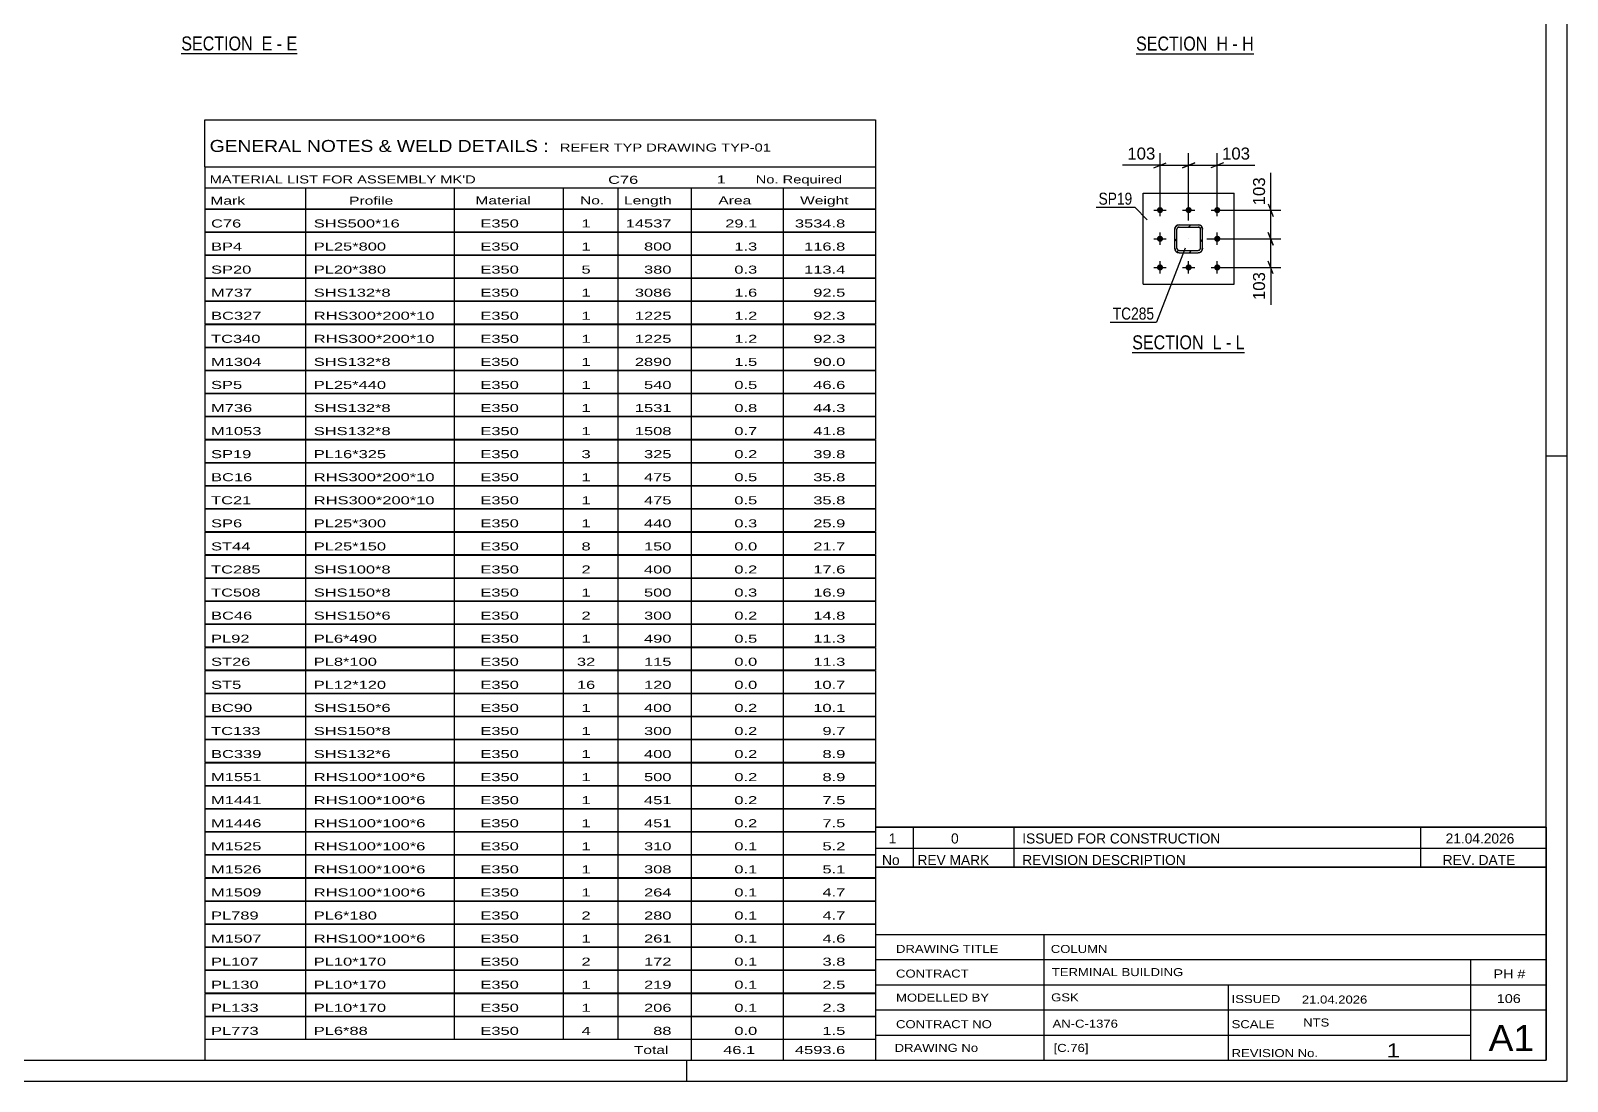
# Model space of a CAD drawing. Header units: millimetres. Extents: x -384 to 457, y -61 to 533.
# Drawn here: x 90.7 to 457.2, y -61 to 189.5 of the extents above; entities that cross this region are included whole.
import ezdxf

# ---------------------------------------------------------------- set-up
doc = ezdxf.new("R2010")
doc.units = ezdxf.units.MM
doc.linetypes.add('DXK_LINE_DOT2', pattern=[3.9198, 1.9599, -1.9599])
doc.linetypes.add('DXK_LINE_DOT3', pattern=[5.9187, 2.979, -0.9799, 0.9799, -0.9799])
doc.styles.add('Arial', font='ARIAL.TTF', dxfattribs={"height": 0.2})
doc.styles.add('Arial Narrow', font='ARIALN.TTF', dxfattribs={"height": 0.2})

# ---------------------------------------------------------------- blocks, each defined once
blk = doc.blocks.new('Unknown-284935728-1133')
at = {"color": 5, "linetype": 'Continuous'}
for p, q in [((457.19, -60.97), (457.19, 533.03)), ((452.19, -55.97), (452.19, 528.03)), ((457.19, 88.03), (452.19, 88.03)), ((-378.81, -55.97), (452.19, -55.97)), ((247.19, -60.97), (247.19, -55.97)), ((-383.81, -60.97), (457.19, -60.97))]:
    blk.add_line(p, q, dxfattribs=at)
blk = doc.blocks.new('Unknown-284935728-16 - 6330')
at = {"color": 6, "linetype": 'Continuous'}
blk.add_line((126.59, 184.04), (154.23, 184.04), dxfattribs=at)
at = {"color": 0, "linetype": 'Continuous'}
blk.add_wipeout([(144.7, 184.79), (144.7, 188.29), (126.59, 188.29), (126.59, 184.79)], dxfattribs=at)
at = {"color": 7, "linetype": 'Continuous', "style": 'Arial Narrow'}
blk.add_text('SECTION ', height=3.34, dxfattribs=at).set_placement((126.59, 184.79))
at = {"color": 0, "linetype": 'Continuous'}
blk.add_wipeout([(148.3, 184.79), (148.3, 188.29), (145.75, 188.29), (145.75, 184.79)], dxfattribs=at)
blk.add_wipeout([(150.63, 184.79), (150.63, 188.29), (149.35, 188.29), (149.35, 184.79)], dxfattribs=at)
at = {"color": 7, "linetype": 'Continuous', "style": 'Arial Narrow'}
blk.add_text('E', height=3.34, dxfattribs=at).set_placement((145.75, 184.79))
at = {"color": 0, "linetype": 'Continuous'}
blk.add_wipeout([(154.23, 184.79), (154.23, 188.29), (151.68, 188.29), (151.68, 184.79)], dxfattribs=at)
at = {"color": 7, "linetype": 'Continuous', "style": 'Arial Narrow'}
for s, p in [('E', (151.68, 184.79)), ('-', (149.35, 184.79))]:
    blk.add_text(s, height=3.34, dxfattribs=at).set_placement(p)
blk = doc.blocks.new('Unknown-284935728-19 - 7243')
at = {"color": 6, "linetype": 'Continuous'}
blk.add_line((354.34, 184.01), (382.41, 184.01), dxfattribs=at)
at = {"color": 0, "linetype": 'Continuous'}
blk.add_wipeout([(372.45, 184.76), (372.45, 188.26), (354.34, 188.26), (354.34, 184.76)], dxfattribs=at)
at = {"color": 7, "linetype": 'Continuous', "style": 'Arial Narrow'}
blk.add_text('SECTION ', height=3.34, dxfattribs=at).set_placement((354.34, 184.76))
at = {"color": 0, "linetype": 'Continuous'}
blk.add_wipeout([(376.27, 184.76), (376.27, 188.26), (373.5, 188.26), (373.5, 184.76)], dxfattribs=at)
blk.add_wipeout([(378.59, 184.76), (378.59, 188.26), (377.32, 188.26), (377.32, 184.76)], dxfattribs=at)
at = {"color": 7, "linetype": 'Continuous', "style": 'Arial Narrow'}
blk.add_text('H', height=3.34, dxfattribs=at).set_placement((373.5, 184.76))
at = {"color": 0, "linetype": 'Continuous'}
blk.add_wipeout([(382.41, 184.76), (382.41, 188.26), (379.64, 188.26), (379.64, 184.76)], dxfattribs=at)
at = {"color": 7, "linetype": 'Continuous', "style": 'Arial Narrow'}
for s, p in [('H', (379.64, 184.76)), ('-', (377.32, 184.76))]:
    blk.add_text(s, height=3.34, dxfattribs=at).set_placement(p)
blk = doc.blocks.new('Unknown-284935728-22 - 8279')
at = {"color": 6, "linetype": 'Continuous'}
blk.add_line((353.42, 112.78), (380.22, 112.78), dxfattribs=at)
at = {"color": 0, "linetype": 'Continuous'}
blk.add_wipeout([(371.53, 113.53), (371.53, 117.03), (353.42, 117.03), (353.42, 113.53)], dxfattribs=at)
at = {"color": 7, "linetype": 'Continuous', "style": 'Arial Narrow'}
blk.add_text('SECTION ', height=3.34, dxfattribs=at).set_placement((353.42, 113.53))
at = {"color": 0, "linetype": 'Continuous'}
blk.add_wipeout([(374.71, 113.53), (374.71, 117.03), (372.58, 117.03), (372.58, 113.53)], dxfattribs=at)
blk.add_wipeout([(377.03, 113.53), (377.03, 117.03), (375.76, 117.03), (375.76, 113.53)], dxfattribs=at)
at = {"color": 7, "linetype": 'Continuous', "style": 'Arial Narrow'}
blk.add_text('L', height=3.34, dxfattribs=at).set_placement((372.58, 113.53))
at = {"color": 0, "linetype": 'Continuous'}
blk.add_wipeout([(380.22, 113.53), (380.22, 117.03), (378.08, 117.03), (378.08, 113.53)], dxfattribs=at)
at = {"color": 7, "linetype": 'Continuous', "style": 'Arial Narrow'}
for s, p in [('-', (375.76, 113.53)), ('L', (378.08, 113.53))]:
    blk.add_text(s, height=3.34, dxfattribs=at).set_placement(p)
blk = doc.blocks.new('Part-284935728-8378 - 8279')
at = {"color": 2, "linetype": 'Continuous'}
for p, q in [((356.05, 129.06), (356.05, 150.73)), ((356.05, 150.73), (377.71, 150.73)), ((377.71, 129.06), (377.71, 150.73)), ((356.05, 129.06), (377.71, 129.06))]:
    blk.add_line(p, q, dxfattribs=at)
blk = doc.blocks.new('Bolt-284935728-8290 - 8279')
at = {"linetype": 'Continuous'}
for points in [[(360.05, 147.46, -1), (360.05, 146, -1)], [(366.88, 147.46, -1), (366.88, 146, -1)], [(373.71, 147.46, -1), (373.71, 146, -1)], [(360.05, 140.63, -1), (360.05, 139.16, -1)], [(373.71, 140.63, -1), (373.71, 139.16, -1)], [(360.05, 133.8, -1), (360.05, 132.33, -1)], [(366.88, 133.8, -1), (366.88, 132.33, -1)], [(373.71, 133.8, -1), (373.71, 132.33, -1)]]:
    blk.add_hatch(color=1, dxfattribs=at).paths.add_polyline_path(points)
at = {"color": 1, "linetype": 'Continuous'}
for p, q in [((358.58, 146.73), (361.51, 146.73)), ((360.05, 145.26), (360.05, 148.2)), ((365.41, 146.73), (368.35, 146.73)), ((366.88, 145.26), (366.88, 148.2)), ((372.25, 146.73), (375.18, 146.73)), ((373.71, 145.26), (373.71, 148.2)), ((358.58, 139.9), (361.51, 139.9)), ((360.05, 138.43), (360.05, 141.36)), ((372.25, 139.9), (375.18, 139.9)), ((373.71, 138.43), (373.71, 141.36)), ((358.58, 133.06), (361.51, 133.06)), ((360.05, 131.6), (360.05, 134.53)), ((365.41, 133.06), (368.35, 133.06)), ((366.88, 131.6), (366.88, 134.53)), ((372.25, 133.06), (375.18, 133.06)), ((373.71, 131.6), (373.71, 134.53))]:
    blk.add_line(p, q, dxfattribs=at)
blk = doc.blocks.new('Part-284935728-8396 - 8279')
at = {"linetype": 'Continuous'}
h = blk.add_hatch(dxfattribs=at)
h.set_pattern_fill('', scale=0.7, style=0, pattern_type=0)
h.set_pattern_definition([(45, (364.2053, 143.1499), (-1.57154, 1.57154), [])])
h.paths.add_polyline_path([(364.61, 143.23), (364.21, 143.15), (363.86, 142.92), (363.63, 142.57), (363.55, 142.16), (363.55, 137.63), (363.63, 137.22), (363.86, 136.88), (364.21, 136.65), (364.61, 136.56), (369.15, 136.56), (369.56, 136.65), (369.9, 136.88), (370.13, 137.22), (370.21, 137.63), (370.21, 142.16), (370.13, 142.57), (369.9, 142.92), (369.56, 143.15), (369.15, 143.23)])
h.paths.add_polyline_path([(369.15, 142.7), (369.35, 142.66), (369.52, 142.54), (369.64, 142.37), (369.68, 142.16), (369.68, 137.63), (369.64, 137.43), (369.52, 137.25), (369.35, 137.14), (369.15, 137.1), (364.61, 137.1), (364.41, 137.14), (364.24, 137.25), (364.12, 137.43), (364.08, 137.63), (364.08, 142.16), (364.12, 142.37), (364.24, 142.54), (364.41, 142.66), (364.61, 142.7)])
at = {"color": 7, "linetype": 'DXK_LINE_DOT2'}
for p, q in [((364.21, 143.15), (364.61, 143.23)), ((364.61, 143.23), (369.15, 143.23)), ((369.15, 143.23), (369.56, 143.15)), ((363.55, 142.16), (363.63, 142.57)), ((363.55, 137.63), (363.55, 142.16)), ((364.12, 142.37), (364.08, 142.16)), ((364.08, 137.63), (364.08, 142.16)), ((364.61, 142.7), (364.41, 142.66)), ((364.61, 142.7), (369.15, 142.7)), ((369.35, 142.66), (369.15, 142.7)), ((369.68, 142.16), (369.64, 142.37)), ((369.68, 137.63), (369.68, 142.16)), ((370.13, 142.57), (370.21, 142.16)), ((370.21, 137.63), (370.21, 142.16)), ((363.63, 137.22), (363.55, 137.63)), ((364.08, 137.63), (364.12, 137.43)), ((364.61, 136.56), (364.21, 136.65)), ((364.41, 137.14), (364.61, 137.1)), ((364.61, 137.1), (369.15, 137.1)), ((364.61, 136.56), (369.15, 136.56)), ((369.15, 137.1), (369.35, 137.14)), ((369.56, 136.65), (369.15, 136.56)), ((369.64, 137.43), (369.68, 137.63)), ((370.21, 137.63), (370.13, 137.22))]:
    blk.add_line(p, q, dxfattribs=at)
at = {"color": 2, "linetype": 'Continuous'}
for p, q in [((364.61, 143.23), (364.21, 143.15)), ((364.61, 143.23), (369.15, 143.23)), ((369.56, 143.15), (369.15, 143.23)), ((363.63, 142.57), (363.55, 142.16)), ((363.55, 137.63), (363.55, 142.16)), ((364.08, 142.16), (364.12, 142.37)), ((364.08, 137.63), (364.08, 142.16)), ((364.41, 142.66), (364.61, 142.7)), ((364.61, 142.7), (369.15, 142.7)), ((369.15, 142.7), (369.35, 142.66)), ((369.64, 142.37), (369.68, 142.16)), ((369.68, 137.63), (369.68, 142.16)), ((370.21, 142.16), (370.13, 142.57)), ((370.21, 137.63), (370.21, 142.16)), ((363.55, 137.63), (363.63, 137.22)), ((364.12, 137.43), (364.08, 137.63)), ((364.21, 136.65), (364.61, 136.56)), ((364.61, 137.1), (364.41, 137.14)), ((364.61, 137.1), (369.15, 137.1)), ((364.61, 136.56), (369.15, 136.56)), ((369.35, 137.14), (369.15, 137.1)), ((369.15, 136.56), (369.56, 136.65)), ((369.68, 137.63), (369.64, 137.43)), ((370.13, 137.22), (370.21, 137.63))]:
    blk.add_line(p, q, dxfattribs=at)
at = {"color": 7, "linetype": 'DXK_LINE_DOT3'}
blk.add_line((366.88, 139.9), (366.88, 139.9), dxfattribs=at)
at = {"color": 7, "linetype": 'DXK_LINE_DOT2'}
for centre, radius, start, end in [((364.61, 142.16), 1.07, 112.5, 157.5), ((369.15, 142.16), 1.07, 22.5, 67.5), ((364.61, 142.16), 0.533, 112.5, 157.5), ((369.15, 142.16), 0.533, 22.5, 67.5), ((364.61, 137.63), 1.07, 202.5, 247.5), ((364.61, 137.63), 0.533, 202.5, 247.5), ((369.15, 137.63), 0.533, 292.5, 337.5), ((369.15, 137.63), 1.07, 292.5, 337.5)]:
    blk.add_arc(centre, radius, start, end, dxfattribs=at)
at = {"color": 2, "linetype": 'Continuous'}
for centre, radius, start, end in [((364.61, 142.16), 1.07, 112.5, 157.5), ((369.15, 142.16), 1.07, 22.5, 67.5), ((364.61, 142.16), 0.533, 112.5, 157.5), ((369.15, 142.16), 0.533, 22.5, 67.5), ((364.61, 137.63), 1.07, 202.5, 247.5), ((364.61, 137.63), 0.533, 202.5, 247.5), ((369.15, 137.63), 0.533, 292.5, 337.5), ((369.15, 137.63), 1.07, 292.5, 337.5)]:
    blk.add_arc(centre, radius, start, end, dxfattribs=at)
blk = doc.blocks.new('StraightDimension-284935728-13984 - 8279')
at = {"color": 7, "linetype": 'Continuous'}
for p, q in [((365.38, 156.83), (368.38, 158.03)), ((366.88, 144.23), (366.88, 160.28)), ((375.21, 158.03), (372.21, 156.83)), ((373.71, 147.73), (373.71, 160.28)), ((366.88, 157.43), (373.71, 157.43))]:
    blk.add_line(p, q, dxfattribs=at)
at = {"color": 0}
blk.add_wipeout([(382.11, 158.18), (382.11, 162.38), (374.24, 162.38), (374.24, 158.18)], dxfattribs=at)
at = {"color": 7, "linetype": 'Continuous'}
blk.add_line((373.71, 157.43), (382.63, 157.43), dxfattribs=at)
blk.add_line((373.71, 157.43), (382.63, 157.43), dxfattribs=at)
at = {"color": 3, "style": 'Arial'}
blk.add_text('103', height=2.865, dxfattribs=at).set_placement((374.84, 158.78))
blk = doc.blocks.new('StraightDimension-284935728-13985 - 8279')
at = {"color": 7, "linetype": 'Continuous'}
for p, q in [((358.55, 156.83), (361.55, 158.03)), ((360.05, 147.73), (360.05, 160.28)), ((368.38, 158.03), (365.38, 156.83)), ((366.88, 144.23), (366.88, 160.28)), ((360.05, 157.43), (366.88, 157.43))]:
    blk.add_line(p, q, dxfattribs=at)
at = {"color": 0}
blk.add_wipeout([(359.52, 158.18), (359.52, 162.38), (351.65, 162.38), (351.65, 158.18)], dxfattribs=at)
at = {"color": 7, "linetype": 'Continuous'}
blk.add_line((360.05, 157.43), (351.13, 157.43), dxfattribs=at)
blk.add_line((360.05, 157.43), (351.13, 157.43), dxfattribs=at)
at = {"color": 3, "style": 'Arial'}
blk.add_text('103', height=2.865, dxfattribs=at).set_placement((352.25, 158.78))
blk = doc.blocks.new('StraightDimension-284935728-14005 - 8279')
at = {"color": 7, "linetype": 'Continuous'}
for p, q in [((374.71, 146.73), (388.85, 146.73)), ((385.85, 148.23), (387.05, 145.23)), ((386.45, 139.9), (386.45, 146.73)), ((371.21, 139.9), (388.85, 139.9)), ((387.05, 138.4), (385.85, 141.4))]:
    blk.add_line(p, q, dxfattribs=at)
at = {"color": 0}
blk.add_wipeout([(385.7, 155.13), (381.5, 155.13), (381.5, 147.26), (385.7, 147.26)], dxfattribs=at)
at = {"color": 7, "linetype": 'Continuous'}
blk.add_line((386.45, 146.73), (386.45, 155.65), dxfattribs=at)
blk.add_line((386.45, 146.73), (386.45, 155.65), dxfattribs=at)
at = {"color": 3, "style": 'Arial'}
blk.add_text('103', height=2.865, rotation=90.0002, dxfattribs=at).set_placement((385.1, 147.86))
blk = doc.blocks.new('StraightDimension-284935728-14006 - 8279')
at = {"color": 7, "linetype": 'Continuous'}
for p, q in [((371.21, 139.9), (388.85, 139.9)), ((385.85, 141.4), (387.05, 138.4)), ((386.45, 133.06), (386.45, 139.9)), ((374.71, 133.06), (388.85, 133.06)), ((387.05, 131.56), (385.85, 134.56))]:
    blk.add_line(p, q, dxfattribs=at)
at = {"color": 0}
blk.add_wipeout([(385.7, 132.54), (381.5, 132.54), (381.5, 124.67), (385.7, 124.67)], dxfattribs=at)
at = {"color": 7, "linetype": 'Continuous'}
blk.add_line((386.45, 133.06), (386.45, 124.14), dxfattribs=at)
blk.add_line((386.45, 133.06), (386.45, 124.14), dxfattribs=at)
at = {"color": 3, "style": 'Arial'}
blk.add_text('103', height=2.865, rotation=90.0002, dxfattribs=at).set_placement((385.1, 125.27))
blk = doc.blocks.new('Unknown-284935728-22075')
at = {"color": 7, "linetype": 'Continuous'}
for p, q in [((292.19, -0.42), (452.19, -0.42)), ((452.19, -0.42), (292.19, -0.42)), ((292.19, -0.42), (292.19, -5.42)), ((301.19, -0.42), (301.19, -5.42)), ((325.19, -0.42), (325.19, -5.42)), ((422.19, -0.42), (422.19, -5.42)), ((452.19, -0.42), (452.19, -5.42)), ((292.19, -5.42), (452.19, -5.42)), ((292.19, -5.42), (292.19, -9.92)), ((292.19, -5.42), (452.19, -5.42)), ((301.19, -5.42), (301.19, -9.92)), ((325.19, -5.42), (325.19, -9.92)), ((422.19, -5.42), (422.19, -9.92)), ((452.19, -5.42), (452.19, -9.92)), ((452.19, -9.92), (292.19, -9.92))]:
    blk.add_line(p, q, dxfattribs=at)
at = {"color": 7, "linetype": 'Continuous', "style": 'Arial Narrow'}
for s, height, width, p in [('1', 2.39, 1.196471, (295.35, -4.28)), ('0', 2.39, 1.196471, (310.2, -4.28)), ('ISSUED FOR CONSTRUCTION', 2.3861, 1.196471, (327.19, -4.28)), ('21.04.2026', 2.386, 1.196471, (428.19, -4.28)), ('No', 2.386, 1.2, (293.74, -9.42)), ('REV MARK', 2.386, 1.2, (302.19, -9.42)), ('REVISION DESCRIPTION', 2.3861, 1.2, (327.19, -9.42)), ('REV. DATE', 2.386, 1.2, (427.48, -9.42))]:
    blk.add_text(s, height=height, dxfattribs=dict(at, width=width)).set_placement(p)
blk = doc.blocks.new('Unknown-284935728-22072')
at = {"color": 7, "linetype": 'Continuous'}
for p, q in [((292.19, -9.92), (292.19, -55.97)), ((292.19, -9.92), (452.19, -9.92)), ((452.19, -9.97), (452.19, -55.97)), ((292.19, -25.97), (452.19, -25.97)), ((332.33, -25.97), (332.33, -55.97)), ((292.19, -31.97), (452.19, -31.97)), ((434.19, -55.92), (434.19, -31.92)), ((292.19, -37.97), (452.19, -37.97)), ((376.33, -37.97), (376.33, -55.97)), ((292.19, -43.97), (452.19, -43.97)), ((292.19, -49.97), (434.19, -49.97)), ((292.19, -55.97), (452.19, -55.97))]:
    blk.add_line(p, q, dxfattribs=at)
at = {"color": 7, "style": 'Arial Narrow'}
for s, height, width, p in [('DRAWING TITLE', 1.9089, 1.425378, (297.08, -30.37)), ('COLUMN', 1.909, 1.425378, (334, -30.39)), ('CONTRACT', 1.909, 1.425378, (297.08, -36.26)), ('TERMINAL BUILDING', 1.9089, 1.425378, (334.25, -35.9)), ('MODELLED BY', 1.9089, 1.425378, (297.08, -41.99)), ('GSK', 1.909, 1.425378, (334.08, -41.93)), ('ISSUED', 1.909, 1.425378, (377.13, -42.33)), ('21.04.2026', 1.909, 1.425378, (393.89, -42.45)), ('CONTRACT NO', 1.9089, 1.425378, (297.08, -48.32)), ('AN-C-1376', 1.909, 1.425378, (334.42, -48.2)), ('SCALE', 1.909, 1.425378, (377.13, -48.32)), ('A1', 6.204, 1.25, (438.43, -53.77)), ('DRAWING No', 1.909, 1.425378, (296.75, -53.97)), ('[C.76]', 1.909, 1.425378, (334.66, -53.98)), ('REVISION No.', 1.9089, 1.425378, (377.13, -55.21)), ('1', 3.34, 1.5, (414.11, -55.3))]:
    blk.add_text(s, height=height, dxfattribs=dict(at, width=width)).set_placement(p)
at = {"color": 7, "linetype": 'Continuous', "style": 'Arial Narrow'}
for s, height, width, p in [('PH #', 2.1, 1.42538, (439.59, -36.42)), ('106', 2.1, 1.42538, (440.38, -42.32)), ('NTS', 1.909, 1.425378, (394.19, -47.92))]:
    blk.add_text(s, height=height, dxfattribs=dict(at, width=width)).set_placement(p)
blk = doc.blocks.new('Unknown-284935728-22073')
at = {"color": 7, "linetype": 'Continuous'}
for p, q in [((132.19, 168.28), (292.19, 168.28)), ((132.19, 157.03), (132.19, 168.28)), ((292.19, 168.28), (292.19, 157.03)), ((132.19, 157.03), (292.19, 157.03)), ((132.19, 157.03), (132.19, 152.03)), ((292.19, 157.03), (292.19, 152.03)), ((132.19, 152.03), (292.19, 152.03)), ((132.19, 152.03), (132.19, 147.03)), ((156.19, 152.03), (156.19, 147.03)), ((191.69, 152.03), (191.69, 147.03)), ((217.69, 152.03), (217.69, 147.03)), ((230.69, 152.03), (230.69, 147.03)), ((248.19, 152.03), (248.19, 147.03)), ((270.19, 152.03), (270.19, 147.03)), ((292.19, 152.03), (292.19, 147.03)), ((132.19, 147.03), (292.19, 147.03)), ((132.19, 146.98), (132.19, 141.58)), ((132.19, 146.98), (292.19, 146.98)), ((156.19, 147.03), (156.19, 141.53)), ((191.69, 147.03), (191.69, 141.53)), ((217.69, 147.03), (217.69, 141.53)), ((230.69, 147.03), (230.69, 141.53)), ((248.19, 147.03), (248.19, 141.53)), ((270.19, 147.03), (270.19, 141.53)), ((292.19, 146.98), (292.19, 141.58)), ((132.19, 141.58), (292.19, 141.58)), ((132.19, 141.48), (132.19, 136.08)), ((132.19, 141.48), (292.19, 141.48)), ((156.19, 141.53), (156.19, 136.03)), ((191.69, 141.53), (191.69, 136.03)), ((217.69, 141.53), (217.69, 136.03)), ((230.69, 141.53), (230.69, 136.03)), ((248.19, 141.53), (248.19, 136.03)), ((270.19, 141.53), (270.19, 136.03)), ((292.19, 141.48), (292.19, 136.08)), ((132.19, 136.08), (292.19, 136.08)), ((132.19, 135.98), (132.19, 130.58)), ((132.19, 135.98), (292.19, 135.98)), ((156.19, 136.03), (156.19, 130.53)), ((191.69, 136.03), (191.69, 130.53)), ((217.69, 136.03), (217.69, 130.53)), ((230.69, 136.03), (230.69, 130.53)), ((248.19, 136.03), (248.19, 130.53)), ((270.19, 136.03), (270.19, 130.53)), ((292.19, 135.98), (292.19, 130.58)), ((132.19, 130.58), (292.19, 130.58)), ((132.19, 130.48), (132.19, 125.08)), ((132.19, 130.48), (292.19, 130.48)), ((156.19, 130.53), (156.19, 125.03)), ((191.69, 130.53), (191.69, 125.03)), ((217.69, 130.53), (217.69, 125.03)), ((230.69, 130.53), (230.69, 125.03)), ((248.19, 130.53), (248.19, 125.03)), ((270.19, 130.53), (270.19, 125.03)), ((292.19, 130.48), (292.19, 125.08)), ((132.19, 125.08), (292.19, 125.08)), ((132.19, 124.98), (132.19, 119.58)), ((132.19, 124.98), (292.19, 124.98)), ((156.19, 125.03), (156.19, 119.53)), ((191.69, 125.03), (191.69, 119.53)), ((217.69, 125.03), (217.69, 119.53)), ((230.69, 125.03), (230.69, 119.53)), ((248.19, 125.03), (248.19, 119.53)), ((270.19, 125.03), (270.19, 119.53)), ((292.19, 124.98), (292.19, 119.58)), ((132.19, 119.58), (292.19, 119.58)), ((132.19, 119.48), (132.19, 114.08)), ((132.19, 119.48), (292.19, 119.48)), ((156.19, 119.53), (156.19, 114.03)), ((191.69, 119.53), (191.69, 114.03)), ((217.69, 119.53), (217.69, 114.03)), ((230.69, 119.53), (230.69, 114.03)), ((248.19, 119.53), (248.19, 114.03)), ((270.19, 119.53), (270.19, 114.03)), ((292.19, 119.48), (292.19, 114.08)), ((132.19, 114.08), (292.19, 114.08)), ((132.19, 113.98), (132.19, 108.58)), ((132.19, 113.98), (292.19, 113.98)), ((156.19, 114.03), (156.19, 108.53)), ((191.69, 114.03), (191.69, 108.53)), ((217.69, 114.03), (217.69, 108.53)), ((230.69, 114.03), (230.69, 108.53)), ((248.19, 114.03), (248.19, 108.53)), ((270.19, 114.03), (270.19, 108.53)), ((292.19, 113.98), (292.19, 108.58)), ((132.19, 108.58), (292.19, 108.58)), ((132.19, 108.48), (132.19, 103.08)), ((132.19, 108.48), (292.19, 108.48)), ((156.19, 108.53), (156.19, 103.03)), ((191.69, 108.53), (191.69, 103.03)), ((217.69, 108.53), (217.69, 103.03)), ((230.69, 108.53), (230.69, 103.03)), ((248.19, 108.53), (248.19, 103.03)), ((270.19, 108.53), (270.19, 103.03)), ((292.19, 108.48), (292.19, 103.08)), ((132.19, 103.08), (292.19, 103.08)), ((132.19, 102.98), (132.19, 97.58)), ((132.19, 102.98), (292.19, 102.98)), ((156.19, 103.03), (156.19, 97.53)), ((191.69, 103.03), (191.69, 97.53)), ((217.69, 103.03), (217.69, 97.53)), ((230.69, 103.03), (230.69, 97.53)), ((248.19, 103.03), (248.19, 97.53)), ((270.19, 103.03), (270.19, 97.53)), ((292.19, 102.98), (292.19, 97.58)), ((132.19, 97.58), (292.19, 97.58)), ((132.19, 97.48), (132.19, 92.08)), ((132.19, 97.48), (292.19, 97.48)), ((156.19, 97.53), (156.19, 92.03)), ((191.69, 97.53), (191.69, 92.03)), ((217.69, 97.53), (217.69, 92.03)), ((230.69, 97.53), (230.69, 92.03)), ((248.19, 97.53), (248.19, 92.03)), ((270.19, 97.53), (270.19, 92.03)), ((292.19, 97.48), (292.19, 92.08)), ((132.19, 92.08), (292.19, 92.08)), ((132.19, 91.98), (132.19, 86.58)), ((132.19, 91.98), (292.19, 91.98)), ((156.19, 92.03), (156.19, 86.53)), ((191.69, 92.03), (191.69, 86.53)), ((217.69, 92.03), (217.69, 86.53)), ((230.69, 92.03), (230.69, 86.53)), ((248.19, 92.03), (248.19, 86.53)), ((270.19, 92.03), (270.19, 86.53)), ((292.19, 91.98), (292.19, 86.58)), ((132.19, 86.58), (292.19, 86.58)), ((132.19, 86.48), (132.19, 81.08)), ((132.19, 86.48), (292.19, 86.48)), ((156.19, 86.53), (156.19, 81.03)), ((191.69, 86.53), (191.69, 81.03)), ((217.69, 86.53), (217.69, 81.03)), ((230.69, 86.53), (230.69, 81.03)), ((248.19, 86.53), (248.19, 81.03)), ((270.19, 86.53), (270.19, 81.03)), ((292.19, 86.48), (292.19, 81.08)), ((132.19, 81.08), (292.19, 81.08)), ((132.19, 80.98), (132.19, 75.58)), ((132.19, 80.98), (292.19, 80.98)), ((156.19, 81.03), (156.19, 75.53)), ((191.69, 81.03), (191.69, 75.53)), ((217.69, 81.03), (217.69, 75.53)), ((230.69, 81.03), (230.69, 75.53)), ((248.19, 81.03), (248.19, 75.53)), ((270.19, 81.03), (270.19, 75.53)), ((292.19, 80.98), (292.19, 75.58)), ((132.19, 75.58), (292.19, 75.58)), ((132.19, 75.48), (132.19, 70.08)), ((132.19, 75.48), (292.19, 75.48)), ((156.19, 75.53), (156.19, 70.03)), ((191.69, 75.53), (191.69, 70.03)), ((217.69, 75.53), (217.69, 70.03)), ((230.69, 75.53), (230.69, 70.03)), ((248.19, 75.53), (248.19, 70.03)), ((270.19, 75.53), (270.19, 70.03)), ((292.19, 75.48), (292.19, 70.08)), ((132.19, 70.08), (292.19, 70.08)), ((132.19, 69.98), (132.19, 64.58)), ((132.19, 69.98), (292.19, 69.98)), ((156.19, 70.03), (156.19, 64.53)), ((191.69, 70.03), (191.69, 64.53)), ((217.69, 70.03), (217.69, 64.53)), ((230.69, 70.03), (230.69, 64.53)), ((248.19, 70.03), (248.19, 64.53)), ((270.19, 70.03), (270.19, 64.53)), ((292.19, 69.98), (292.19, 64.58)), ((132.19, 64.58), (292.19, 64.58)), ((132.19, 64.48), (132.19, 59.08)), ((132.19, 64.48), (292.19, 64.48)), ((156.19, 64.53), (156.19, 59.03)), ((191.69, 64.53), (191.69, 59.03)), ((217.69, 64.53), (217.69, 59.03)), ((230.69, 64.53), (230.69, 59.03)), ((248.19, 64.53), (248.19, 59.03)), ((270.19, 64.53), (270.19, 59.03)), ((292.19, 64.48), (292.19, 59.08)), ((132.19, 59.08), (292.19, 59.08)), ((132.19, 58.98), (132.19, 53.58)), ((132.19, 58.98), (292.19, 58.98)), ((156.19, 59.03), (156.19, 53.53)), ((191.69, 59.03), (191.69, 53.53)), ((217.69, 59.03), (217.69, 53.53)), ((230.69, 59.03), (230.69, 53.53)), ((248.19, 59.03), (248.19, 53.53)), ((270.19, 59.03), (270.19, 53.53)), ((292.19, 58.98), (292.19, 53.58)), ((132.19, 53.58), (292.19, 53.58)), ((132.19, 53.48), (132.19, 48.08)), ((132.19, 53.48), (292.19, 53.48)), ((156.19, 53.53), (156.19, 48.03)), ((191.69, 53.53), (191.69, 48.03)), ((217.69, 53.53), (217.69, 48.03)), ((230.69, 53.53), (230.69, 48.03)), ((248.19, 53.53), (248.19, 48.03)), ((270.19, 53.53), (270.19, 48.03)), ((292.19, 53.48), (292.19, 48.08)), ((132.19, 48.08), (292.19, 48.08)), ((132.19, 47.98), (132.19, 42.58)), ((132.19, 47.98), (292.19, 47.98)), ((156.19, 48.03), (156.19, 42.53)), ((191.69, 48.03), (191.69, 42.53)), ((217.69, 48.03), (217.69, 42.53)), ((230.69, 48.03), (230.69, 42.53)), ((248.19, 48.03), (248.19, 42.53)), ((270.19, 48.03), (270.19, 42.53)), ((292.19, 47.98), (292.19, 42.58)), ((132.19, 42.58), (292.19, 42.58)), ((132.19, 42.48), (132.19, 37.08)), ((132.19, 42.48), (292.19, 42.48)), ((156.19, 42.53), (156.19, 37.03)), ((191.69, 42.53), (191.69, 37.03)), ((217.69, 42.53), (217.69, 37.03)), ((230.69, 42.53), (230.69, 37.03)), ((248.19, 42.53), (248.19, 37.03)), ((270.19, 42.53), (270.19, 37.03)), ((292.19, 42.48), (292.19, 37.08)), ((132.19, 37.08), (292.19, 37.08)), ((132.19, 36.98), (132.19, 31.58)), ((132.19, 36.98), (292.19, 36.98)), ((156.19, 37.03), (156.19, 31.53)), ((191.69, 37.03), (191.69, 31.53)), ((217.69, 37.03), (217.69, 31.53)), ((230.69, 37.03), (230.69, 31.53)), ((248.19, 37.03), (248.19, 31.53)), ((270.19, 37.03), (270.19, 31.53)), ((292.19, 36.98), (292.19, 31.58)), ((132.19, 31.58), (292.19, 31.58)), ((132.19, 31.48), (132.19, 26.08)), ((132.19, 31.48), (292.19, 31.48)), ((156.19, 31.53), (156.19, 26.03)), ((191.69, 31.53), (191.69, 26.03)), ((217.69, 31.53), (217.69, 26.03)), ((230.69, 31.53), (230.69, 26.03)), ((248.19, 31.53), (248.19, 26.03)), ((270.19, 31.53), (270.19, 26.03)), ((292.19, 31.48), (292.19, 26.08)), ((132.19, 26.08), (292.19, 26.08)), ((132.19, 25.98), (132.19, 20.58)), ((132.19, 25.98), (292.19, 25.98)), ((156.19, 26.03), (156.19, 20.53)), ((191.69, 26.03), (191.69, 20.53)), ((217.69, 26.03), (217.69, 20.53)), ((230.69, 26.03), (230.69, 20.53)), ((248.19, 26.03), (248.19, 20.53)), ((270.19, 26.03), (270.19, 20.53)), ((292.19, 25.98), (292.19, 20.58)), ((132.19, 20.58), (292.19, 20.58)), ((132.19, 20.48), (132.19, 15.08)), ((132.19, 20.48), (292.19, 20.48)), ((156.19, 20.53), (156.19, 15.03)), ((191.69, 20.53), (191.69, 15.03)), ((217.69, 20.53), (217.69, 15.03)), ((230.69, 20.53), (230.69, 15.03)), ((248.19, 20.53), (248.19, 15.03)), ((270.19, 20.53), (270.19, 15.03)), ((292.19, 20.48), (292.19, 15.08)), ((132.19, 15.08), (292.19, 15.08)), ((132.19, 14.98), (132.19, 9.58)), ((132.19, 14.98), (292.19, 14.98)), ((156.19, 15.03), (156.19, 9.53)), ((191.69, 15.03), (191.69, 9.53)), ((217.69, 15.03), (217.69, 9.53)), ((230.69, 15.03), (230.69, 9.53)), ((248.19, 15.03), (248.19, 9.53)), ((270.19, 15.03), (270.19, 9.53)), ((292.19, 14.98), (292.19, 9.58)), ((132.19, 9.58), (292.19, 9.58)), ((132.19, 9.48), (132.19, 4.08)), ((132.19, 9.48), (292.19, 9.48)), ((156.19, 9.53), (156.19, 4.03)), ((191.69, 9.53), (191.69, 4.03)), ((217.69, 9.53), (217.69, 4.03)), ((230.69, 9.53), (230.69, 4.03)), ((248.19, 9.53), (248.19, 4.03)), ((270.19, 9.53), (270.19, 4.03)), ((292.19, 9.48), (292.19, 4.08)), ((132.19, 4.08), (292.19, 4.08)), ((132.19, 3.98), (132.19, -1.42)), ((132.19, 3.98), (292.19, 3.98)), ((156.19, 4.03), (156.19, -1.47)), ((191.69, 4.03), (191.69, -1.47)), ((217.69, 4.03), (217.69, -1.47)), ((230.69, 4.03), (230.69, -1.47)), ((248.19, 4.03), (248.19, -1.47)), ((270.19, 4.03), (270.19, -1.47)), ((292.19, 3.98), (292.19, -1.42)), ((132.19, -1.42), (292.19, -1.42)), ((132.19, -1.52), (132.19, -6.92)), ((132.19, -1.52), (292.19, -1.52)), ((156.19, -1.47), (156.19, -6.97)), ((191.69, -1.47), (191.69, -6.97)), ((217.69, -1.47), (217.69, -6.97)), ((230.69, -1.47), (230.69, -6.97)), ((248.19, -1.47), (248.19, -6.97)), ((270.19, -1.47), (270.19, -6.97)), ((292.19, -1.52), (292.19, -6.92)), ((132.19, -6.92), (292.19, -6.92)), ((132.19, -7.02), (132.19, -12.42)), ((132.19, -7.02), (292.19, -7.02)), ((156.19, -6.97), (156.19, -12.47)), ((191.69, -6.97), (191.69, -12.47)), ((217.69, -6.97), (217.69, -12.47)), ((230.69, -6.97), (230.69, -12.47)), ((248.19, -6.97), (248.19, -12.47)), ((270.19, -6.97), (270.19, -12.47)), ((292.19, -7.02), (292.19, -12.42)), ((132.19, -12.42), (292.19, -12.42)), ((132.19, -12.52), (132.19, -17.92)), ((132.19, -12.52), (292.19, -12.52)), ((156.19, -12.47), (156.19, -17.97)), ((191.69, -12.47), (191.69, -17.97)), ((217.69, -12.47), (217.69, -17.97)), ((230.69, -12.47), (230.69, -17.97)), ((248.19, -12.47), (248.19, -17.97)), ((270.19, -12.47), (270.19, -17.97)), ((292.19, -12.52), (292.19, -17.92)), ((132.19, -17.92), (292.19, -17.92)), ((132.19, -18.02), (132.19, -23.42)), ((132.19, -18.02), (292.19, -18.02)), ((156.19, -17.97), (156.19, -23.47)), ((191.69, -17.97), (191.69, -23.47)), ((217.69, -17.97), (217.69, -23.47)), ((230.69, -17.97), (230.69, -23.47)), ((248.19, -17.97), (248.19, -23.47)), ((270.19, -17.97), (270.19, -23.47)), ((292.19, -18.02), (292.19, -23.42)), ((132.19, -23.42), (292.19, -23.42)), ((132.19, -23.52), (132.19, -28.92)), ((132.19, -23.52), (292.19, -23.52)), ((156.19, -23.47), (156.19, -28.97)), ((191.69, -23.47), (191.69, -28.97)), ((217.69, -23.47), (217.69, -28.97)), ((230.69, -23.47), (230.69, -28.97)), ((248.19, -23.47), (248.19, -28.97)), ((270.19, -23.47), (270.19, -28.97)), ((292.19, -23.52), (292.19, -28.92)), ((132.19, -28.92), (292.19, -28.92)), ((132.19, -29.02), (132.19, -34.42)), ((132.19, -29.02), (292.19, -29.02)), ((156.19, -28.97), (156.19, -34.47)), ((191.69, -28.97), (191.69, -34.47)), ((217.69, -28.97), (217.69, -34.47)), ((230.69, -28.97), (230.69, -34.47)), ((248.19, -28.97), (248.19, -34.47)), ((270.19, -28.97), (270.19, -34.47)), ((292.19, -29.02), (292.19, -34.42)), ((132.19, -34.42), (292.19, -34.42)), ((132.19, -34.52), (132.19, -39.92)), ((132.19, -34.52), (292.19, -34.52)), ((156.19, -34.47), (156.19, -39.97)), ((191.69, -34.47), (191.69, -39.97)), ((217.69, -34.47), (217.69, -39.97)), ((230.69, -34.47), (230.69, -39.97)), ((248.19, -34.47), (248.19, -39.97)), ((270.19, -34.47), (270.19, -39.97)), ((292.19, -34.52), (292.19, -39.92)), ((132.19, -39.92), (292.19, -39.92)), ((132.19, -40.02), (132.19, -45.42)), ((132.19, -40.02), (292.19, -40.02)), ((156.19, -39.97), (156.19, -45.47)), ((191.69, -39.97), (191.69, -45.47)), ((217.69, -39.97), (217.69, -45.47)), ((230.69, -39.97), (230.69, -45.47)), ((248.19, -39.97), (248.19, -45.47)), ((270.19, -39.97), (270.19, -45.47)), ((292.19, -40.02), (292.19, -45.42)), ((132.19, -45.42), (292.19, -45.42)), ((132.19, -45.52), (132.19, -50.92)), ((132.19, -45.52), (292.19, -45.52)), ((156.19, -45.47), (156.19, -50.97)), ((191.69, -45.47), (191.69, -50.97)), ((217.69, -45.47), (217.69, -50.97)), ((230.69, -45.47), (230.69, -50.97)), ((248.19, -45.47), (248.19, -50.97)), ((270.19, -45.47), (270.19, -50.97)), ((292.19, -45.52), (292.19, -50.92)), ((132.19, -50.92), (292.19, -50.92)), ((132.19, -50.97), (292.19, -50.97)), ((132.19, -50.97), (132.19, -55.97)), ((248.19, -50.97), (248.19, -55.97)), ((270.19, -50.97), (270.19, -55.97)), ((292.19, -50.97), (292.19, -55.97)), ((132.19, -55.97), (292.19, -55.97))]:
    blk.add_line(p, q, dxfattribs=at)
at = {"color": 7, "style": 'Arial Narrow'}
for s, height, width, p in [('GENERAL NOTES & WELD DETAILS :', 2.8633, 1.4, (133.35, 160.59)), ('REFER TYP DRAWING TYP-01', 1.9089, 1.6, (216.89, 160.69)), ("MATERIAL LIST FOR ASSEMBLY MK'D", 1.9089, 1.6, (133.35, 153.09)), ('C76', 1.909, 1.794707, (228.39, 153)), ('1', 1.91, 1.794707, (254.28, 153.09)), ('No. Required', 1.9089, 1.6, (263.61, 153.09)), ('Mark', 1.909, 1.7, (133.53, 148.03)), ('Profile', 1.909, 1.7, (166.61, 148.03)), ('Material', 1.909, 1.7, (196.74, 148.09)), ('No.', 1.909, 1.7, (221.69, 148.09)), ('Length', 1.909, 1.7, (232.19, 148.09)), ('Area', 1.909, 1.7, (254.69, 148.09)), ('Weight', 1.909, 1.7, (274.19, 148.09))]:
    blk.add_text(s, height=height, dxfattribs=dict(at, width=width)).set_placement(p)
at = {"color": 7, "linetype": 'Continuous', "style": 'Arial Narrow'}
for s, height, width, p in [('C76', 1.909, 1.794707, (133.69, 142.59)), ('SHS500*16', 1.909, 1.794707, (158.19, 142.59)), ('E350', 1.909, 1.794707, (197.94, 142.59)), ('1', 1.91, 1.794707, (222.05, 142.59)), ('14537', 1.909, 1.794707, (232.59, 142.59)), ('29.1', 1.909, 1.794707, (256.33, 142.59)), ('3534.8', 1.909, 1.794707, (272.96, 142.59)), ('BP4', 1.909, 1.794707, (133.69, 137.09)), ('PL25*800', 1.909, 1.794707, (158.19, 137.09)), ('E350', 1.909, 1.794707, (197.94, 137.09)), ('1', 1.91, 1.794707, (222.05, 137.09)), ('800', 1.909, 1.794707, (236.97, 137.09)), ('1.3', 1.909, 1.794707, (258.51, 137.09)), ('116.8', 1.909, 1.794707, (275.15, 137.09)), ('SP20', 1.909, 1.794707, (133.69, 131.59)), ('PL20*380', 1.909, 1.794707, (158.19, 131.59)), ('E350', 1.909, 1.794707, (197.94, 131.59)), ('5', 1.91, 1.794707, (222.05, 131.59)), ('380', 1.909, 1.794707, (236.97, 131.59)), ('0.3', 1.909, 1.794707, (258.51, 131.59)), ('113.4', 1.909, 1.794707, (275.15, 131.59)), ('M737', 1.909, 1.794707, (133.69, 126.09)), ('SHS132*8', 1.909, 1.794707, (158.19, 126.09)), ('E350', 1.909, 1.794707, (197.94, 126.09)), ('1', 1.91, 1.794707, (222.05, 126.09)), ('3086', 1.909, 1.794707, (234.78, 126.09)), ('1.6', 1.909, 1.794707, (258.51, 126.09)), ('92.5', 1.909, 1.794707, (277.34, 126.09)), ('BC327', 1.909, 1.794707, (133.69, 120.59)), ('RHS300*200*10', 1.9089, 1.794707, (158.19, 120.59)), ('E350', 1.909, 1.794707, (197.94, 120.59)), ('1', 1.91, 1.794707, (222.05, 120.59)), ('1225', 1.909, 1.794707, (234.78, 120.59)), ('1.2', 1.909, 1.794707, (258.51, 120.59)), ('92.3', 1.909, 1.794707, (277.34, 120.59)), ('TC340', 1.909, 1.794707, (133.69, 115.09)), ('RHS300*200*10', 1.9089, 1.794707, (158.19, 115.09)), ('E350', 1.909, 1.794707, (197.94, 115.09)), ('1', 1.91, 1.794707, (222.05, 115.09)), ('1225', 1.909, 1.794707, (234.78, 115.09)), ('1.2', 1.909, 1.794707, (258.51, 115.09)), ('92.3', 1.909, 1.794707, (277.34, 115.09)), ('M1304', 1.909, 1.794707, (133.69, 109.59)), ('SHS132*8', 1.909, 1.794707, (158.19, 109.59)), ('E350', 1.909, 1.794707, (197.94, 109.59)), ('1', 1.91, 1.794707, (222.05, 109.59)), ('2890', 1.909, 1.794707, (234.78, 109.59)), ('1.5', 1.909, 1.794707, (258.51, 109.59)), ('90.0', 1.909, 1.794707, (277.34, 109.59)), ('SP5', 1.909, 1.794707, (133.69, 104.09)), ('PL25*440', 1.909, 1.794707, (158.19, 104.09)), ('E350', 1.909, 1.794707, (197.94, 104.09)), ('1', 1.91, 1.794707, (222.05, 104.09)), ('540', 1.909, 1.794707, (236.97, 104.09)), ('0.5', 1.909, 1.794707, (258.51, 104.09)), ('46.6', 1.909, 1.794707, (277.34, 104.09)), ('M736', 1.909, 1.794707, (133.69, 98.59)), ('SHS132*8', 1.909, 1.794707, (158.19, 98.59)), ('E350', 1.909, 1.794707, (197.94, 98.59)), ('1', 1.91, 1.794707, (222.05, 98.59)), ('1531', 1.909, 1.794707, (234.78, 98.59)), ('0.8', 1.909, 1.794707, (258.51, 98.59)), ('44.3', 1.909, 1.794707, (277.34, 98.59)), ('M1053', 1.909, 1.794707, (133.69, 93.09)), ('SHS132*8', 1.909, 1.794707, (158.19, 93.09)), ('E350', 1.909, 1.794707, (197.94, 93.09)), ('1', 1.91, 1.794707, (222.05, 93.09)), ('1508', 1.909, 1.794707, (234.78, 93.09)), ('0.7', 1.909, 1.794707, (258.51, 93.09)), ('41.8', 1.909, 1.794707, (277.34, 93.09)), ('SP19', 1.909, 1.794707, (133.69, 87.59)), ('PL16*325', 1.909, 1.794707, (158.19, 87.59)), ('E350', 1.909, 1.794707, (197.94, 87.59)), ('3', 1.91, 1.794707, (222.05, 87.59)), ('325', 1.909, 1.794707, (236.97, 87.59)), ('0.2', 1.909, 1.794707, (258.51, 87.59)), ('39.8', 1.909, 1.794707, (277.34, 87.59)), ('BC16', 1.909, 1.794707, (133.69, 82.09)), ('RHS300*200*10', 1.9089, 1.794707, (158.19, 82.09)), ('E350', 1.909, 1.794707, (197.94, 82.09)), ('1', 1.91, 1.794707, (222.05, 82.09)), ('475', 1.909, 1.794707, (236.97, 82.09)), ('0.5', 1.909, 1.794707, (258.51, 82.09)), ('35.8', 1.909, 1.794707, (277.34, 82.09)), ('TC21', 1.909, 1.794707, (133.69, 76.59)), ('RHS300*200*10', 1.9089, 1.794707, (158.19, 76.59)), ('E350', 1.909, 1.794707, (197.94, 76.59)), ('1', 1.91, 1.794707, (222.05, 76.59)), ('475', 1.909, 1.794707, (236.97, 76.59)), ('0.5', 1.909, 1.794707, (258.51, 76.59)), ('35.8', 1.909, 1.794707, (277.34, 76.59)), ('SP6', 1.909, 1.794707, (133.69, 71.09)), ('PL25*300', 1.909, 1.794707, (158.19, 71.09)), ('E350', 1.909, 1.794707, (197.94, 71.09)), ('1', 1.91, 1.794707, (222.05, 71.09)), ('440', 1.909, 1.794707, (236.97, 71.09)), ('0.3', 1.909, 1.794707, (258.51, 71.09)), ('25.9', 1.909, 1.794707, (277.34, 71.09)), ('ST44', 1.909, 1.794707, (133.69, 65.59)), ('PL25*150', 1.909, 1.794707, (158.19, 65.59)), ('E350', 1.909, 1.794707, (197.94, 65.59)), ('8', 1.91, 1.794707, (222.05, 65.59)), ('150', 1.909, 1.794707, (236.97, 65.59)), ('0.0', 1.909, 1.794707, (258.51, 65.59)), ('21.7', 1.909, 1.794707, (277.34, 65.59)), ('TC285', 1.909, 1.794707, (133.69, 60.09)), ('SHS100*8', 1.909, 1.794707, (158.19, 60.09)), ('E350', 1.909, 1.794707, (197.94, 60.09)), ('2', 1.91, 1.794707, (222.05, 60.09)), ('400', 1.909, 1.794707, (236.97, 60.09)), ('0.2', 1.909, 1.794707, (258.51, 60.09)), ('17.6', 1.909, 1.794707, (277.34, 60.09)), ('TC508', 1.909, 1.794707, (133.69, 54.59)), ('SHS150*8', 1.909, 1.794707, (158.19, 54.59)), ('E350', 1.909, 1.794707, (197.94, 54.59)), ('1', 1.91, 1.794707, (222.05, 54.59)), ('500', 1.909, 1.794707, (236.97, 54.59)), ('0.3', 1.909, 1.794707, (258.51, 54.59)), ('16.9', 1.909, 1.794707, (277.34, 54.59)), ('BC46', 1.909, 1.794707, (133.69, 49.09)), ('SHS150*6', 1.909, 1.794707, (158.19, 49.09)), ('E350', 1.909, 1.794707, (197.94, 49.09)), ('2', 1.91, 1.794707, (222.05, 49.09)), ('300', 1.909, 1.794707, (236.97, 49.09)), ('0.2', 1.909, 1.794707, (258.51, 49.09)), ('14.8', 1.909, 1.794707, (277.34, 49.09)), ('PL92', 1.909, 1.794707, (133.69, 43.59)), ('PL6*490', 1.909, 1.794707, (158.19, 43.59)), ('E350', 1.909, 1.794707, (197.94, 43.59)), ('1', 1.91, 1.794707, (222.05, 43.59)), ('490', 1.909, 1.794707, (236.97, 43.59)), ('0.5', 1.909, 1.794707, (258.51, 43.59)), ('11.3', 1.909, 1.794707, (277.34, 43.59)), ('ST26', 1.909, 1.794707, (133.69, 38.09)), ('PL8*100', 1.909, 1.794707, (158.19, 38.09)), ('E350', 1.909, 1.794707, (197.94, 38.09)), ('32', 1.909, 1.794707, (220.96, 38.09)), ('115', 1.909, 1.794707, (236.97, 38.09)), ('0.0', 1.909, 1.794707, (258.51, 38.09)), ('11.3', 1.909, 1.794707, (277.34, 38.09)), ('ST5', 1.909, 1.794707, (133.69, 32.59)), ('PL12*120', 1.909, 1.794707, (158.19, 32.59)), ('E350', 1.909, 1.794707, (197.94, 32.59)), ('16', 1.909, 1.794707, (220.96, 32.59)), ('120', 1.909, 1.794707, (236.97, 32.59)), ('0.0', 1.909, 1.794707, (258.51, 32.59)), ('10.7', 1.909, 1.794707, (277.34, 32.59)), ('BC90', 1.909, 1.794707, (133.69, 27.09)), ('SHS150*6', 1.909, 1.794707, (158.19, 27.09)), ('E350', 1.909, 1.794707, (197.94, 27.09)), ('1', 1.91, 1.794707, (222.05, 27.09)), ('400', 1.909, 1.794707, (236.97, 27.09)), ('0.2', 1.909, 1.794707, (258.51, 27.09)), ('10.1', 1.909, 1.794707, (277.34, 27.09)), ('TC133', 1.909, 1.794707, (133.69, 21.59)), ('SHS150*8', 1.909, 1.794707, (158.19, 21.59)), ('E350', 1.909, 1.794707, (197.94, 21.59)), ('1', 1.91, 1.794707, (222.05, 21.59)), ('300', 1.909, 1.794707, (236.97, 21.59)), ('0.2', 1.909, 1.794707, (258.51, 21.59)), ('9.7', 1.909, 1.794707, (279.53, 21.59)), ('BC339', 1.909, 1.794707, (133.69, 16.09)), ('SHS132*6', 1.909, 1.794707, (158.19, 16.09)), ('E350', 1.909, 1.794707, (197.94, 16.09)), ('1', 1.91, 1.794707, (222.05, 16.09)), ('400', 1.909, 1.794707, (236.97, 16.09)), ('0.2', 1.909, 1.794707, (258.51, 16.09)), ('8.9', 1.909, 1.794707, (279.53, 16.09)), ('M1551', 1.909, 1.794707, (133.69, 10.59)), ('RHS100*100*6', 1.9089, 1.794707, (158.19, 10.59)), ('E350', 1.909, 1.794707, (197.94, 10.59)), ('1', 1.91, 1.794707, (222.05, 10.59)), ('500', 1.909, 1.794707, (236.97, 10.59)), ('0.2', 1.909, 1.794707, (258.51, 10.59)), ('8.9', 1.909, 1.794707, (279.53, 10.59)), ('M1441', 1.909, 1.794707, (133.69, 5.09)), ('RHS100*100*6', 1.9089, 1.794707, (158.19, 5.09)), ('E350', 1.909, 1.794707, (197.94, 5.09)), ('1', 1.91, 1.794707, (222.05, 5.09)), ('451', 1.909, 1.794707, (236.97, 5.09)), ('0.2', 1.909, 1.794707, (258.51, 5.09)), ('7.5', 1.909, 1.794707, (279.53, 5.09)), ('M1446', 1.909, 1.794707, (133.69, -0.41)), ('RHS100*100*6', 1.9089, 1.794707, (158.19, -0.41)), ('E350', 1.909, 1.794707, (197.94, -0.41)), ('1', 1.91, 1.794707, (222.05, -0.41)), ('451', 1.909, 1.794707, (236.97, -0.41)), ('0.2', 1.909, 1.794707, (258.51, -0.41)), ('7.5', 1.909, 1.794707, (279.53, -0.41)), ('M1525', 1.909, 1.794707, (133.69, -5.91)), ('RHS100*100*6', 1.9089, 1.794707, (158.19, -5.91)), ('E350', 1.909, 1.794707, (197.94, -5.91)), ('1', 1.91, 1.794707, (222.05, -5.91)), ('310', 1.909, 1.794707, (236.97, -5.91)), ('0.1', 1.909, 1.794707, (258.51, -5.91)), ('5.2', 1.909, 1.794707, (279.53, -5.91)), ('M1526', 1.909, 1.794707, (133.69, -11.41)), ('RHS100*100*6', 1.9089, 1.794707, (158.19, -11.41)), ('E350', 1.909, 1.794707, (197.94, -11.41)), ('1', 1.91, 1.794707, (222.05, -11.41)), ('308', 1.909, 1.794707, (236.97, -11.41)), ('0.1', 1.909, 1.794707, (258.51, -11.41)), ('5.1', 1.909, 1.794707, (279.53, -11.41)), ('M1509', 1.909, 1.794707, (133.69, -16.91)), ('RHS100*100*6', 1.9089, 1.794707, (158.19, -16.91)), ('E350', 1.909, 1.794707, (197.94, -16.91)), ('1', 1.91, 1.794707, (222.05, -16.91)), ('264', 1.909, 1.794707, (236.97, -16.91)), ('0.1', 1.909, 1.794707, (258.51, -16.91)), ('4.7', 1.909, 1.794707, (279.53, -16.91)), ('PL789', 1.909, 1.794707, (133.69, -22.41)), ('PL6*180', 1.909, 1.794707, (158.19, -22.41)), ('E350', 1.909, 1.794707, (197.94, -22.41)), ('2', 1.91, 1.794707, (222.05, -22.41)), ('280', 1.909, 1.794707, (236.97, -22.41)), ('0.1', 1.909, 1.794707, (258.51, -22.41)), ('4.7', 1.909, 1.794707, (279.53, -22.41)), ('M1507', 1.909, 1.794707, (133.69, -27.91)), ('RHS100*100*6', 1.9089, 1.794707, (158.19, -27.91)), ('E350', 1.909, 1.794707, (197.94, -27.91)), ('1', 1.91, 1.794707, (222.05, -27.91)), ('261', 1.909, 1.794707, (236.97, -27.91)), ('0.1', 1.909, 1.794707, (258.51, -27.91)), ('4.6', 1.909, 1.794707, (279.53, -27.91)), ('PL107', 1.909, 1.794707, (133.69, -33.41)), ('PL10*170', 1.909, 1.794707, (158.19, -33.41)), ('E350', 1.909, 1.794707, (197.94, -33.41)), ('2', 1.91, 1.794707, (222.05, -33.41)), ('172', 1.909, 1.794707, (236.97, -33.41)), ('0.1', 1.909, 1.794707, (258.51, -33.41)), ('3.8', 1.909, 1.794707, (279.53, -33.41)), ('PL130', 1.909, 1.794707, (133.69, -38.91)), ('PL10*170', 1.909, 1.794707, (158.19, -38.91)), ('E350', 1.909, 1.794707, (197.94, -38.91)), ('1', 1.91, 1.794707, (222.05, -38.91)), ('219', 1.909, 1.794707, (236.97, -38.91)), ('0.1', 1.909, 1.794707, (258.51, -38.91)), ('2.5', 1.909, 1.794707, (279.53, -38.91)), ('PL133', 1.909, 1.794707, (133.69, -44.41)), ('PL10*170', 1.909, 1.794707, (158.19, -44.41)), ('E350', 1.909, 1.794707, (197.94, -44.41)), ('1', 1.91, 1.794707, (222.05, -44.41)), ('206', 1.909, 1.794707, (236.97, -44.41)), ('0.1', 1.909, 1.794707, (258.51, -44.41)), ('2.3', 1.909, 1.794707, (279.53, -44.41)), ('PL773', 1.909, 1.794707, (133.69, -49.91)), ('PL6*88', 1.909, 1.794707, (158.19, -49.91)), ('E350', 1.909, 1.794707, (197.94, -49.91)), ('4', 1.91, 1.794707, (222.05, -49.91)), ('88', 1.909, 1.794707, (239.15, -49.91)), ('0.0', 1.909, 1.794707, (258.51, -49.91)), ('1.5', 1.909, 1.794707, (279.53, -49.91)), ('Total', 1.909, 1.7, (234.53, -54.47)), ('46.1', 1.909, 1.794707, (255.84, -54.47)), ('4593.6', 1.909, 1.794707, (272.96, -54.47))]:
    blk.add_text(s, height=height, dxfattribs=dict(at, width=width)).set_placement(p)
blk = doc.blocks.new('Mark-284935728-8374 - 8279')
at = {"color": 0}
blk.add_wipeout([(353.43, 148.02), (353.43, 151.02), (345.39, 151.02), (345.39, 148.02)], dxfattribs=at)
blk.add_wipeout([(353.43, 148.02), (353.43, 151.02), (345.39, 151.02), (345.39, 148.02)], dxfattribs=at)
at = {"color": 30, "linetype": 'Continuous'}
for p in [(344.79, 147.42), (357.02, 144.42)]:
    blk.add_line(p, (354.03, 147.42), dxfattribs=at)
at = {"color": 3, "style": 'Arial Narrow'}
blk.add_text('SP19', height=2.863, dxfattribs=at).set_placement((345.39, 148.02))
blk = doc.blocks.new('Mark-284935728-8392 - 8279')
at = {"color": 0}
blk.add_wipeout([(358.65, 120.63), (358.65, 123.63), (348.78, 123.63), (348.78, 120.63)], dxfattribs=at)
blk.add_wipeout([(358.65, 120.63), (358.65, 123.63), (348.78, 123.63), (348.78, 120.63)], dxfattribs=at)
at = {"color": 30, "linetype": 'Continuous'}
for p in [(366.01, 137.65), (348.18, 120.03)]:
    blk.add_line(p, (359.25, 120.03), dxfattribs=at)
at = {"color": 3, "style": 'Arial Narrow'}
blk.add_text('TC285', height=2.863, dxfattribs=at).set_placement((348.78, 120.63))

msp = doc.modelspace()

# ---------------------------------------------------------------- block references
for name in ['Unknown-284935728-1133', 'Unknown-284935728-22073', 'Part-284935728-8378 - 8279', 'Bolt-284935728-8290 - 8279', 'Part-284935728-8396 - 8279', 'Unknown-284935728-22075', 'Unknown-284935728-22072']:
    msp.add_blockref(name, (0, 0))

# ---------------------------------------------------------------- next in the draw order: block references
for name in ['Unknown-284935728-16 - 6330', 'Unknown-284935728-19 - 7243', 'StraightDimension-284935728-13984 - 8279', 'Mark-284935728-8392 - 8279', 'Unknown-284935728-22 - 8279']:
    msp.add_blockref(name, (0, 0))

# ---------------------------------------------------------------- next in the draw order: block references
for name in ['StraightDimension-284935728-13985 - 8279', 'StraightDimension-284935728-14005 - 8279']:
    msp.add_blockref(name, (0, 0))

# ---------------------------------------------------------------- next in the draw order: block references
for name in ['Mark-284935728-8374 - 8279', 'StraightDimension-284935728-14006 - 8279']:
    msp.add_blockref(name, (0, 0))

doc.saveas('drawing.dxf')
